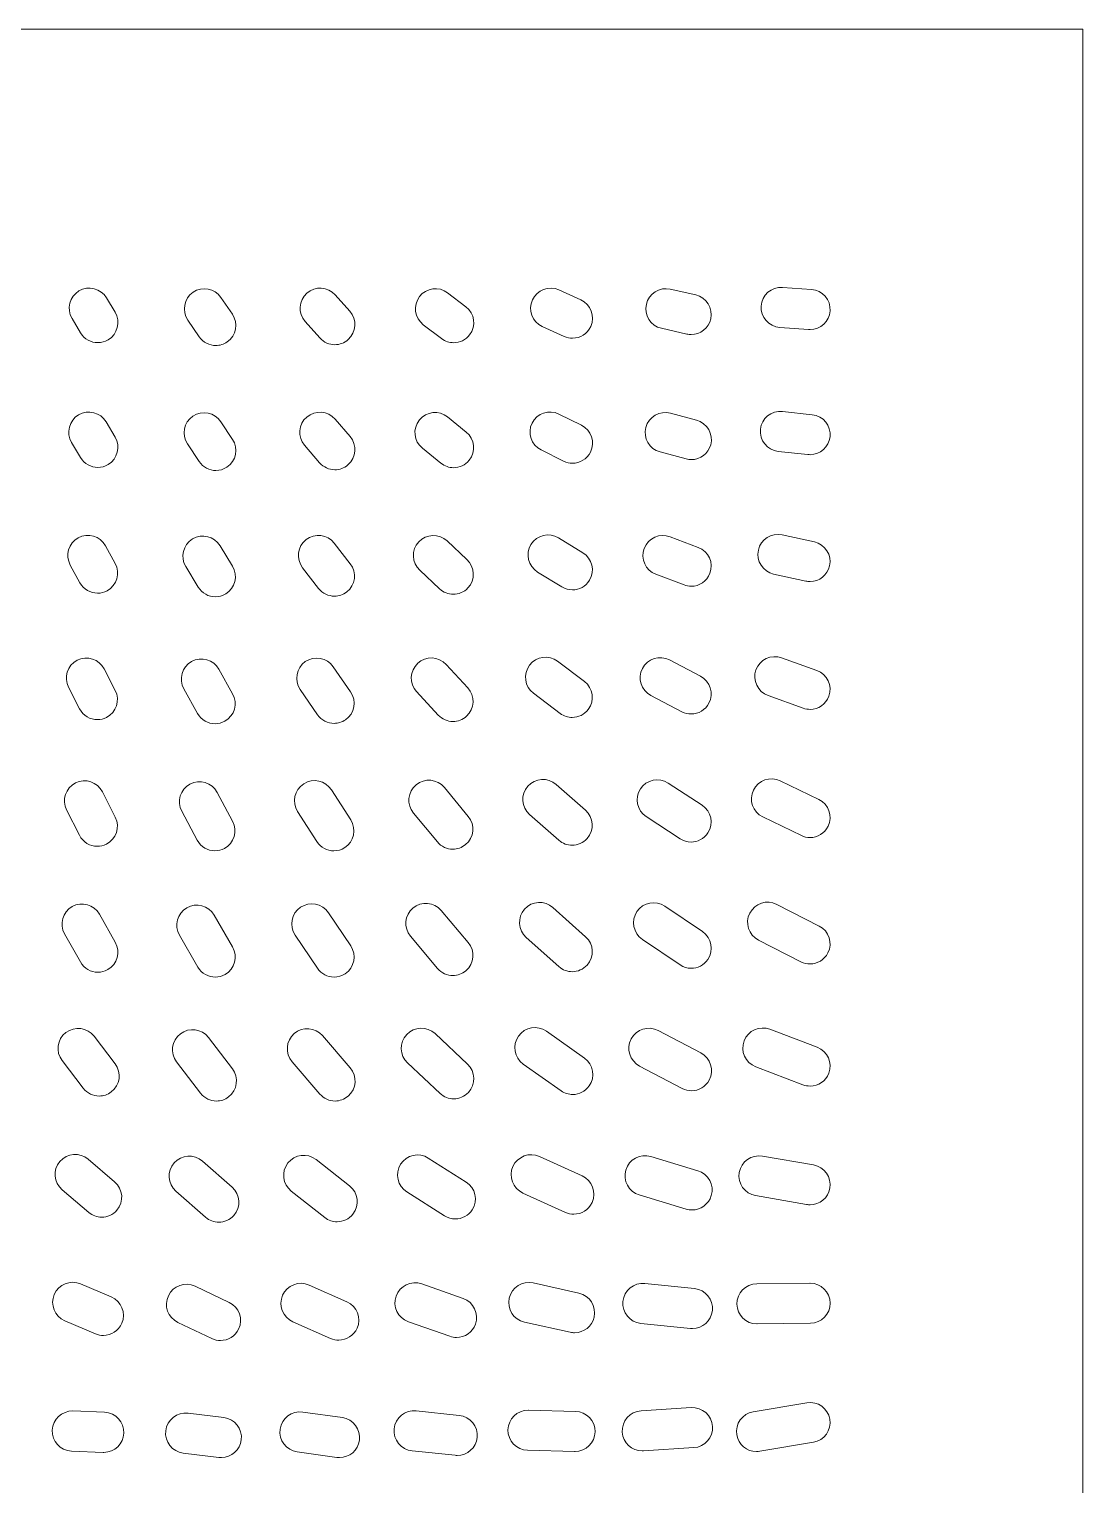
# Model space of a CAD drawing. Header units: millimetres. Extents: x 80.6 to 142.9, y -195.2 to -107.5.
# Drawn here: x 111.4 to 142.93, y -151.03 to -107.46 of the extents above; entities that cross this region are included whole.
import ezdxf

# ---------------------------------------------------------------- set-up
doc = ezdxf.new("R2010")
doc.units = ezdxf.units.MM
doc.header["$MEASUREMENT"] = 0
doc.layers.add('Layer 1', color=7, linetype='Continuous', lineweight=0)

msp = doc.modelspace()

# ---------------------------------------------------------------- linework, layer by layer
at = {"layer": 'Layer 1'}
for points, knots in [([(80.632, -107.465), (80.632, -107.465), (80.632, -195.165), (80.632, -195.165), (80.632, -195.165), (142.932, -195.165), (142.932, -195.165), (142.932, -195.165), (142.932, -107.465), (142.932, -107.465), (142.932, -107.465), (80.632, -107.465), (80.632, -107.465)], [0, 0, 0, 0, 1, 1, 1, 2, 2, 2, 3, 3, 3, 4, 4, 4, 4]), ([(112.89, -115.301), (113.174, -115.131), (113.543, -115.224), (113.713, -115.508), (113.713, -115.508), (113.971, -115.94), (113.971, -115.94), (114.14, -116.224), (114.048, -116.592), (113.764, -116.763), (113.667, -116.82), (113.561, -116.848), (113.456, -116.848), (113.252, -116.848), (113.053, -116.743), (112.941, -116.556), (112.941, -116.556), (112.683, -116.124), (112.683, -116.124), (112.513, -115.839), (112.605, -115.471), (112.89, -115.301)], [0, 0, 0, 0, 1, 1, 1, 2, 2, 2, 3, 3, 3, 4, 4, 4, 5, 5, 5, 6, 6, 6, 7, 7, 7, 7]), ([(116.304, -115.338), (116.578, -115.15), (116.951, -115.221), (117.138, -115.494), (117.138, -115.494), (117.481, -115.994), (117.481, -115.994), (117.669, -116.267), (117.599, -116.64), (117.326, -116.828), (117.222, -116.899), (117.104, -116.933), (116.987, -116.933), (116.796, -116.933), (116.608, -116.842), (116.492, -116.672), (116.492, -116.672), (116.149, -116.172), (116.149, -116.172), (115.962, -115.899), (116.031, -115.526), (116.304, -115.338)], [0, 0, 0, 0, 1, 1, 1, 2, 2, 2, 3, 3, 3, 4, 4, 4, 5, 5, 5, 6, 6, 6, 7, 7, 7, 7]), ([(119.709, -115.368), (119.957, -115.147), (120.336, -115.169), (120.557, -115.417), (120.557, -115.417), (120.997, -115.91), (120.997, -115.91), (121.217, -116.157), (121.195, -116.537), (120.948, -116.757), (120.834, -116.859), (120.691, -116.909), (120.549, -116.909), (120.384, -116.909), (120.219, -116.841), (120.101, -116.708), (120.101, -116.708), (119.661, -116.215), (119.661, -116.215), (119.44, -115.968), (119.462, -115.588), (119.709, -115.368)], [0, 0, 0, 0, 1, 1, 1, 2, 2, 2, 3, 3, 3, 4, 4, 4, 5, 5, 5, 6, 6, 6, 7, 7, 7, 7]), ([(123.081, -115.47), (123.281, -115.206), (123.658, -115.154), (123.921, -115.356), (123.921, -115.356), (124.468, -115.772), (124.468, -115.772), (124.731, -115.973), (124.782, -116.349), (124.582, -116.613), (124.464, -116.768), (124.285, -116.849), (124.104, -116.849), (123.977, -116.849), (123.849, -116.809), (123.741, -116.726), (123.741, -116.726), (123.195, -116.31), (123.195, -116.31), (122.931, -116.11), (122.88, -115.733), (123.081, -115.47)], [0, 0, 0, 0, 1, 1, 1, 2, 2, 2, 3, 3, 3, 4, 4, 4, 5, 5, 5, 6, 6, 6, 7, 7, 7, 7]), ([(126.458, -115.568), (126.595, -115.266), (126.95, -115.133), (127.253, -115.269), (127.253, -115.269), (127.908, -115.567), (127.908, -115.567), (128.21, -115.704), (128.343, -116.06), (128.206, -116.362), (128.106, -116.583), (127.888, -116.714), (127.66, -116.714), (127.577, -116.714), (127.493, -116.696), (127.412, -116.66), (127.412, -116.66), (126.756, -116.362), (126.756, -116.362), (126.455, -116.225), (126.321, -115.87), (126.458, -115.568)], [0, 0, 0, 0, 1, 1, 1, 2, 2, 2, 3, 3, 3, 4, 4, 4, 5, 5, 5, 6, 6, 6, 7, 7, 7, 7]), ([(129.869, -115.7), (129.943, -115.377), (130.265, -115.174), (130.587, -115.248), (130.587, -115.248), (131.346, -115.421), (131.346, -115.421), (131.669, -115.494), (131.871, -115.815), (131.798, -116.139), (131.734, -116.417), (131.487, -116.606), (131.213, -116.606), (131.169, -116.606), (131.124, -116.601), (131.08, -116.591), (131.08, -116.591), (130.321, -116.418), (130.321, -116.418), (129.998, -116.345), (129.795, -116.023), (129.869, -115.7)], [0, 0, 0, 0, 1, 1, 1, 2, 2, 2, 3, 3, 3, 4, 4, 4, 5, 5, 5, 6, 6, 6, 7, 7, 7, 7]), ([(133.946, -115.195), (133.946, -115.195), (134.81, -115.256), (134.81, -115.256), (135.141, -115.279), (135.39, -115.566), (135.366, -115.897), (135.344, -116.213), (135.081, -116.455), (134.769, -116.455), (134.755, -116.455), (134.74, -116.454), (134.726, -116.453), (134.726, -116.453), (133.861, -116.392), (133.861, -116.392), (133.531, -116.369), (133.282, -116.082), (133.305, -115.751), (133.328, -115.421), (133.612, -115.171), (133.946, -115.195)], [0, 0, 0, 0, 1, 1, 1, 2, 2, 2, 3, 3, 3, 4, 4, 4, 5, 5, 5, 6, 6, 6, 7, 7, 7, 7]), ([(112.879, -119.01), (113.164, -118.841), (113.532, -118.934), (113.702, -119.219), (113.702, -119.219), (113.972, -119.673), (113.972, -119.673), (114.141, -119.958), (114.047, -120.326), (113.763, -120.495), (113.666, -120.553), (113.561, -120.58), (113.457, -120.58), (113.252, -120.58), (113.053, -120.475), (112.94, -120.286), (112.94, -120.286), (112.67, -119.832), (112.67, -119.832), (112.501, -119.548), (112.594, -119.179), (112.879, -119.01)], [0, 0, 0, 0, 1, 1, 1, 2, 2, 2, 3, 3, 3, 4, 4, 4, 5, 5, 5, 6, 6, 6, 7, 7, 7, 7]), ([(116.302, -119.046), (116.578, -118.863), (116.95, -118.938), (117.134, -119.213), (117.134, -119.213), (117.485, -119.742), (117.485, -119.742), (117.669, -120.018), (117.594, -120.39), (117.318, -120.574), (117.216, -120.642), (117.101, -120.674), (116.986, -120.674), (116.792, -120.674), (116.602, -120.58), (116.486, -120.407), (116.486, -120.407), (116.135, -119.878), (116.135, -119.878), (115.951, -119.602), (116.026, -119.23), (116.302, -119.046)], [0, 0, 0, 0, 1, 1, 1, 2, 2, 2, 3, 3, 3, 4, 4, 4, 5, 5, 5, 6, 6, 6, 7, 7, 7, 7]), ([(119.707, -119.074), (119.958, -118.858), (120.337, -118.886), (120.554, -119.138), (120.554, -119.138), (121.002, -119.66), (121.002, -119.66), (121.218, -119.911), (121.19, -120.29), (120.938, -120.506), (120.825, -120.603), (120.686, -120.651), (120.548, -120.651), (120.379, -120.651), (120.211, -120.58), (120.092, -120.442), (120.092, -120.442), (119.643, -119.92), (119.643, -119.92), (119.427, -119.668), (119.456, -119.29), (119.707, -119.074)], [0, 0, 0, 0, 1, 1, 1, 2, 2, 2, 3, 3, 3, 4, 4, 4, 5, 5, 5, 6, 6, 6, 7, 7, 7, 7]), ([(123.078, -119.161), (123.286, -118.904), (123.663, -118.864), (123.922, -119.072), (123.922, -119.072), (124.48, -119.524), (124.48, -119.524), (124.737, -119.732), (124.777, -120.11), (124.568, -120.368), (124.45, -120.514), (124.276, -120.59), (124.102, -120.59), (123.969, -120.59), (123.836, -120.547), (123.724, -120.457), (123.724, -120.457), (123.167, -120.005), (123.167, -120.005), (122.909, -119.797), (122.869, -119.419), (123.078, -119.161)], [0, 0, 0, 0, 1, 1, 1, 2, 2, 2, 3, 3, 3, 4, 4, 4, 5, 5, 5, 6, 6, 6, 7, 7, 7, 7]), ([(126.449, -119.256), (126.596, -118.959), (126.957, -118.838), (127.253, -118.985), (127.253, -118.985), (127.926, -119.318), (127.926, -119.318), (128.223, -119.465), (128.345, -119.825), (128.198, -120.122), (128.093, -120.333), (127.881, -120.456), (127.66, -120.456), (127.57, -120.456), (127.48, -120.436), (127.394, -120.393), (127.394, -120.393), (126.721, -120.06), (126.721, -120.06), (126.424, -119.913), (126.302, -119.553), (126.449, -119.256)], [0, 0, 0, 0, 1, 1, 1, 2, 2, 2, 3, 3, 3, 4, 4, 4, 5, 5, 5, 6, 6, 6, 7, 7, 7, 7]), ([(129.856, -119.385), (129.941, -119.065), (130.269, -118.874), (130.59, -118.96), (130.59, -118.96), (131.37, -119.168), (131.37, -119.168), (131.69, -119.254), (131.88, -119.583), (131.795, -119.903), (131.723, -120.171), (131.48, -120.348), (131.215, -120.348), (131.164, -120.348), (131.112, -120.342), (131.06, -120.328), (131.06, -120.328), (130.28, -120.119), (130.28, -120.119), (129.96, -120.034), (129.77, -119.705), (129.856, -119.385)], [0, 0, 0, 0, 1, 1, 1, 2, 2, 2, 3, 3, 3, 4, 4, 4, 5, 5, 5, 6, 6, 6, 7, 7, 7, 7]), ([(133.281, -119.439), (133.317, -119.11), (133.607, -118.875), (133.942, -118.907), (133.942, -118.907), (134.834, -119.003), (134.834, -119.003), (135.163, -119.039), (135.402, -119.335), (135.366, -119.664), (135.333, -119.972), (135.073, -120.2), (134.77, -120.2), (134.749, -120.2), (134.727, -120.199), (134.705, -120.197), (134.705, -120.197), (133.813, -120.101), (133.813, -120.101), (133.484, -120.065), (133.246, -119.769), (133.281, -119.439)], [0, 0, 0, 0, 1, 1, 1, 2, 2, 2, 3, 3, 3, 4, 4, 4, 5, 5, 5, 6, 6, 6, 7, 7, 7, 7]), ([(112.869, -122.687), (113.16, -122.528), (113.524, -122.635), (113.683, -122.925), (113.683, -122.925), (113.974, -123.456), (113.974, -123.456), (114.133, -123.746), (114.026, -124.111), (113.736, -124.27), (113.644, -124.32), (113.546, -124.344), (113.448, -124.344), (113.236, -124.344), (113.03, -124.232), (112.921, -124.032), (112.921, -124.032), (112.631, -123.502), (112.631, -123.502), (112.471, -123.211), (112.578, -122.846), (112.869, -122.687)], [0, 0, 0, 0, 1, 1, 1, 2, 2, 2, 3, 3, 3, 4, 4, 4, 5, 5, 5, 6, 6, 6, 7, 7, 7, 7]), ([(116.289, -122.723), (116.572, -122.552), (116.941, -122.642), (117.113, -122.925), (117.113, -122.925), (117.485, -123.541), (117.485, -123.541), (117.657, -123.824), (117.566, -124.193), (117.283, -124.365), (117.186, -124.423), (117.078, -124.452), (116.973, -124.452), (116.77, -124.452), (116.572, -124.349), (116.459, -124.162), (116.459, -124.162), (116.086, -123.547), (116.086, -123.547), (115.914, -123.264), (116.005, -122.895), (116.289, -122.723)], [0, 0, 0, 0, 1, 1, 1, 2, 2, 2, 3, 3, 3, 4, 4, 4, 5, 5, 5, 6, 6, 6, 7, 7, 7, 7]), ([(119.69, -122.742), (119.952, -122.538), (120.328, -122.586), (120.532, -122.848), (120.532, -122.848), (121.011, -123.466), (121.011, -123.466), (121.214, -123.729), (121.166, -124.105), (120.904, -124.308), (120.794, -124.393), (120.665, -124.434), (120.537, -124.434), (120.358, -124.434), (120.18, -124.354), (120.062, -124.202), (120.062, -124.202), (119.583, -123.583), (119.583, -123.583), (119.38, -123.321), (119.428, -122.944), (119.69, -122.742)], [0, 0, 0, 0, 1, 1, 1, 2, 2, 2, 3, 3, 3, 4, 4, 4, 5, 5, 5, 6, 6, 6, 7, 7, 7, 7]), ([(123.06, -122.809), (123.286, -122.567), (123.666, -122.555), (123.908, -122.782), (123.908, -122.782), (124.502, -123.339), (124.502, -123.339), (124.743, -123.566), (124.756, -123.945), (124.529, -124.187), (124.411, -124.313), (124.251, -124.377), (124.091, -124.377), (123.944, -124.377), (123.797, -124.323), (123.681, -124.214), (123.681, -124.214), (123.087, -123.657), (123.087, -123.657), (122.845, -123.43), (122.833, -123.051), (123.06, -122.809)], [0, 0, 0, 0, 1, 1, 1, 2, 2, 2, 3, 3, 3, 4, 4, 4, 5, 5, 5, 6, 6, 6, 7, 7, 7, 7]), ([(126.416, -122.887), (126.589, -122.604), (126.957, -122.515), (127.241, -122.688), (127.241, -122.688), (127.968, -123.133), (127.968, -123.133), (128.251, -123.306), (128.34, -123.675), (128.167, -123.958), (128.054, -124.143), (127.857, -124.245), (127.655, -124.245), (127.548, -124.245), (127.44, -124.216), (127.342, -124.157), (127.342, -124.157), (126.615, -123.712), (126.615, -123.712), (126.332, -123.539), (126.243, -123.17), (126.416, -122.887)], [0, 0, 0, 0, 1, 1, 1, 2, 2, 2, 3, 3, 3, 4, 4, 4, 5, 5, 5, 6, 6, 6, 7, 7, 7, 7]), ([(129.807, -123.005), (129.925, -122.695), (130.271, -122.539), (130.58, -122.657), (130.58, -122.657), (131.423, -122.976), (131.423, -122.976), (131.733, -123.094), (131.889, -123.44), (131.771, -123.75), (131.68, -123.99), (131.452, -124.137), (131.21, -124.137), (131.139, -124.137), (131.068, -124.125), (130.997, -124.098), (130.997, -124.098), (130.155, -123.778), (130.155, -123.778), (129.845, -123.661), (129.689, -123.315), (129.807, -123.005)], [0, 0, 0, 0, 1, 1, 1, 2, 2, 2, 3, 3, 3, 4, 4, 4, 5, 5, 5, 6, 6, 6, 7, 7, 7, 7]), ([(133.221, -123.056), (133.293, -122.732), (133.61, -122.527), (133.937, -122.599), (133.937, -122.599), (134.897, -122.811), (134.897, -122.811), (135.221, -122.882), (135.425, -123.202), (135.354, -123.526), (135.292, -123.806), (135.044, -123.997), (134.769, -123.997), (134.726, -123.997), (134.683, -123.992), (134.639, -123.983), (134.639, -123.983), (133.678, -123.771), (133.678, -123.771), (133.355, -123.7), (133.15, -123.38), (133.221, -123.056)], [0, 0, 0, 0, 1, 1, 1, 2, 2, 2, 3, 3, 3, 4, 4, 4, 5, 5, 5, 6, 6, 6, 7, 7, 7, 7]), ([(112.837, -126.354), (113.132, -126.202), (113.494, -126.319), (113.645, -126.613), (113.645, -126.613), (113.975, -127.256), (113.975, -127.256), (114.127, -127.551), (114.01, -127.913), (113.716, -128.064), (113.628, -128.109), (113.534, -128.13), (113.442, -128.13), (113.224, -128.13), (113.014, -128.011), (112.908, -127.804), (112.908, -127.804), (112.578, -127.162), (112.578, -127.162), (112.426, -126.867), (112.543, -126.505), (112.837, -126.354)], [0, 0, 0, 0, 1, 1, 1, 2, 2, 2, 3, 3, 3, 4, 4, 4, 5, 5, 5, 6, 6, 6, 7, 7, 7, 7]), ([(116.261, -126.39), (116.55, -126.227), (116.916, -126.332), (117.077, -126.621), (117.077, -126.621), (117.489, -127.358), (117.489, -127.358), (117.651, -127.647), (117.547, -128.013), (117.258, -128.174), (117.165, -128.226), (117.065, -128.251), (116.966, -128.251), (116.755, -128.251), (116.551, -128.14), (116.441, -127.943), (116.441, -127.943), (116.03, -127.206), (116.03, -127.206), (115.868, -126.917), (115.972, -126.552), (116.261, -126.39)], [0, 0, 0, 0, 1, 1, 1, 2, 2, 2, 3, 3, 3, 4, 4, 4, 5, 5, 5, 6, 6, 6, 7, 7, 7, 7]), ([(119.664, -126.394), (119.937, -126.205), (120.31, -126.273), (120.499, -126.546), (120.499, -126.546), (121.019, -127.298), (121.019, -127.298), (121.208, -127.571), (121.14, -127.944), (120.867, -128.133), (120.763, -128.205), (120.644, -128.24), (120.527, -128.24), (120.336, -128.24), (120.149, -128.149), (120.033, -127.981), (120.033, -127.981), (119.512, -127.228), (119.512, -127.228), (119.324, -126.956), (119.392, -126.582), (119.664, -126.394)], [0, 0, 0, 0, 1, 1, 1, 2, 2, 2, 3, 3, 3, 4, 4, 4, 5, 5, 5, 6, 6, 6, 7, 7, 7, 7]), ([(123.028, -126.443), (123.272, -126.219), (123.651, -126.233), (123.876, -126.477), (123.876, -126.477), (124.524, -127.177), (124.524, -127.177), (124.749, -127.421), (124.735, -127.8), (124.491, -128.025), (124.376, -128.132), (124.229, -128.185), (124.084, -128.185), (123.922, -128.185), (123.762, -128.12), (123.643, -127.992), (123.643, -127.992), (122.995, -127.291), (122.995, -127.291), (122.77, -127.048), (122.785, -126.668), (123.028, -126.443)], [0, 0, 0, 0, 1, 1, 1, 2, 2, 2, 3, 3, 3, 4, 4, 4, 5, 5, 5, 6, 6, 6, 7, 7, 7, 7]), ([(126.375, -126.501), (126.574, -126.236), (126.95, -126.183), (127.215, -126.383), (127.215, -126.383), (128.014, -126.984), (128.014, -126.984), (128.279, -127.184), (128.332, -127.56), (128.132, -127.825), (128.015, -127.981), (127.835, -128.064), (127.653, -128.064), (127.527, -128.064), (127.4, -128.025), (127.292, -127.943), (127.292, -127.943), (126.493, -127.341), (126.493, -127.341), (126.228, -127.142), (126.175, -126.766), (126.375, -126.501)], [0, 0, 0, 0, 1, 1, 1, 2, 2, 2, 3, 3, 3, 4, 4, 4, 5, 5, 5, 6, 6, 6, 7, 7, 7, 7]), ([(129.752, -126.599), (129.906, -126.305), (130.267, -126.191), (130.562, -126.344), (130.562, -126.344), (131.488, -126.828), (131.488, -126.828), (131.782, -126.981), (131.896, -127.343), (131.743, -127.637), (131.635, -127.842), (131.427, -127.96), (131.21, -127.96), (131.117, -127.96), (131.022, -127.938), (130.933, -127.892), (130.933, -127.892), (130.007, -127.408), (130.007, -127.408), (129.713, -127.255), (129.599, -126.893), (129.752, -126.599)], [0, 0, 0, 0, 1, 1, 1, 2, 2, 2, 3, 3, 3, 4, 4, 4, 5, 5, 5, 6, 6, 6, 7, 7, 7, 7]), ([(133.15, -126.642), (133.262, -126.33), (133.605, -126.168), (133.917, -126.28), (133.917, -126.28), (134.971, -126.658), (134.971, -126.658), (135.283, -126.77), (135.445, -127.113), (135.333, -127.425), (135.245, -127.67), (135.014, -127.823), (134.768, -127.823), (134.701, -127.823), (134.633, -127.811), (134.566, -127.787), (134.566, -127.787), (133.512, -127.409), (133.512, -127.409), (133.2, -127.298), (133.038, -126.954), (133.15, -126.642)], [0, 0, 0, 0, 1, 1, 1, 2, 2, 2, 3, 3, 3, 4, 4, 4, 5, 5, 5, 6, 6, 6, 7, 7, 7, 7]), ([(133.073, -130.239), (133.217, -129.941), (133.575, -129.816), (133.874, -129.96), (133.874, -129.96), (135.029, -130.518), (135.029, -130.518), (135.327, -130.662), (135.453, -131.02), (135.309, -131.319), (135.205, -131.533), (134.991, -131.658), (134.768, -131.658), (134.68, -131.658), (134.592, -131.639), (134.508, -131.598), (134.508, -131.598), (133.352, -131.04), (133.352, -131.04), (133.054, -130.896), (132.928, -130.538), (133.073, -130.239)], [0, 0, 0, 0, 1, 1, 1, 2, 2, 2, 3, 3, 3, 4, 4, 4, 5, 5, 5, 6, 6, 6, 7, 7, 7, 7]), ([(112.787, -130.023), (113.083, -129.875), (113.443, -129.993), (113.593, -130.289), (113.593, -130.289), (113.977, -131.05), (113.977, -131.05), (114.126, -131.346), (114.007, -131.706), (113.712, -131.856), (113.625, -131.9), (113.532, -131.92), (113.441, -131.92), (113.222, -131.92), (113.011, -131.8), (112.905, -131.591), (112.905, -131.591), (112.521, -130.83), (112.521, -130.83), (112.372, -130.534), (112.491, -130.173), (112.787, -130.023)], [0, 0, 0, 0, 1, 1, 1, 2, 2, 2, 3, 3, 3, 4, 4, 4, 5, 5, 5, 6, 6, 6, 7, 7, 7, 7]), ([(116.212, -130.059), (116.504, -129.902), (116.868, -130.013), (117.024, -130.306), (117.024, -130.306), (117.487, -131.171), (117.487, -131.171), (117.643, -131.463), (117.533, -131.826), (117.241, -131.983), (117.151, -132.031), (117.054, -132.054), (116.959, -132.054), (116.744, -132.054), (116.537, -131.939), (116.429, -131.736), (116.429, -131.736), (115.966, -130.871), (115.966, -130.871), (115.81, -130.579), (115.92, -130.216), (116.212, -130.059)], [0, 0, 0, 0, 1, 1, 1, 2, 2, 2, 3, 3, 3, 4, 4, 4, 5, 5, 5, 6, 6, 6, 7, 7, 7, 7]), ([(119.616, -130.05), (119.896, -129.87), (120.266, -129.952), (120.445, -130.231), (120.445, -130.231), (121.023, -131.131), (121.023, -131.131), (121.202, -131.41), (121.121, -131.781), (120.842, -131.96), (120.741, -132.024), (120.629, -132.055), (120.518, -132.055), (120.321, -132.055), (120.127, -131.957), (120.013, -131.779), (120.013, -131.779), (119.435, -130.878), (119.435, -130.878), (119.256, -130.6), (119.337, -130.228), (119.616, -130.05)], [0, 0, 0, 0, 1, 1, 1, 2, 2, 2, 3, 3, 3, 4, 4, 4, 5, 5, 5, 6, 6, 6, 7, 7, 7, 7]), ([(122.981, -130.08), (123.237, -129.868), (123.615, -129.904), (123.826, -130.159), (123.826, -130.159), (124.54, -131.023), (124.54, -131.023), (124.751, -131.279), (124.715, -131.657), (124.46, -131.868), (124.348, -131.961), (124.213, -132.006), (124.078, -132.006), (123.905, -132.006), (123.734, -131.931), (123.615, -131.788), (123.615, -131.788), (122.901, -130.924), (122.901, -130.924), (122.69, -130.669), (122.726, -130.29), (122.981, -130.08)], [0, 0, 0, 0, 1, 1, 1, 2, 2, 2, 3, 3, 3, 4, 4, 4, 5, 5, 5, 6, 6, 6, 7, 7, 7, 7]), ([(126.321, -130.121), (126.54, -129.872), (126.92, -129.848), (127.168, -130.066), (127.168, -130.066), (128.045, -130.838), (128.045, -130.838), (128.294, -131.057), (128.318, -131.436), (128.1, -131.685), (127.981, -131.82), (127.815, -131.889), (127.649, -131.889), (127.508, -131.889), (127.367, -131.84), (127.253, -131.739), (127.253, -131.739), (126.376, -130.968), (126.376, -130.968), (126.127, -130.749), (126.103, -130.37), (126.321, -130.121)], [0, 0, 0, 0, 1, 1, 1, 2, 2, 2, 3, 3, 3, 4, 4, 4, 5, 5, 5, 6, 6, 6, 7, 7, 7, 7]), ([(129.69, -130.201), (129.871, -129.924), (130.243, -129.846), (130.52, -130.026), (130.52, -130.026), (131.536, -130.688), (131.536, -130.688), (131.814, -130.87), (131.892, -131.241), (131.711, -131.519), (131.596, -131.695), (131.404, -131.791), (131.208, -131.791), (131.096, -131.791), (130.982, -131.759), (130.881, -131.694), (130.881, -131.694), (129.865, -131.031), (129.865, -131.031), (129.587, -130.85), (129.509, -130.478), (129.69, -130.201)], [0, 0, 0, 0, 1, 1, 1, 2, 2, 2, 3, 3, 3, 4, 4, 4, 5, 5, 5, 6, 6, 6, 7, 7, 7, 7]), ([(112.687, -133.724), (112.976, -133.56), (113.342, -133.663), (113.504, -133.952), (113.504, -133.952), (113.978, -134.793), (113.978, -134.793), (114.141, -135.082), (114.039, -135.447), (113.75, -135.61), (113.657, -135.663), (113.556, -135.687), (113.456, -135.687), (113.246, -135.687), (113.043, -135.578), (112.933, -135.382), (112.933, -135.382), (112.459, -134.541), (112.459, -134.541), (112.296, -134.252), (112.398, -133.886), (112.687, -133.724)], [0, 0, 0, 0, 1, 1, 1, 2, 2, 2, 3, 3, 3, 4, 4, 4, 5, 5, 5, 6, 6, 6, 7, 7, 7, 7]), ([(116.115, -133.76), (116.402, -133.593), (116.768, -133.692), (116.934, -133.978), (116.934, -133.978), (117.487, -134.933), (117.487, -134.933), (117.653, -135.22), (117.556, -135.587), (117.269, -135.753), (117.174, -135.808), (117.071, -135.834), (116.969, -135.834), (116.762, -135.834), (116.56, -135.726), (116.449, -135.535), (116.449, -135.535), (115.896, -134.58), (115.896, -134.58), (115.73, -134.293), (115.828, -133.926), (116.115, -133.76)], [0, 0, 0, 0, 1, 1, 1, 2, 2, 2, 3, 3, 3, 4, 4, 4, 5, 5, 5, 6, 6, 6, 7, 7, 7, 7]), ([(119.522, -133.744), (119.797, -133.559), (120.169, -133.632), (120.354, -133.907), (120.354, -133.907), (121.022, -134.901), (121.022, -134.901), (121.206, -135.176), (121.133, -135.548), (120.858, -135.733), (120.755, -135.802), (120.639, -135.835), (120.524, -135.835), (120.331, -135.835), (120.142, -135.742), (120.025, -135.57), (120.025, -135.57), (119.358, -134.576), (119.358, -134.576), (119.173, -134.302), (119.246, -133.929), (119.522, -133.744)], [0, 0, 0, 0, 1, 1, 1, 2, 2, 2, 3, 3, 3, 4, 4, 4, 5, 5, 5, 6, 6, 6, 7, 7, 7, 7]), ([(122.886, -133.767), (123.139, -133.553), (123.518, -133.586), (123.731, -133.839), (123.731, -133.839), (124.541, -134.799), (124.541, -134.799), (124.754, -135.052), (124.722, -135.43), (124.469, -135.644), (124.356, -135.739), (124.219, -135.786), (124.082, -135.786), (123.911, -135.786), (123.742, -135.713), (123.623, -135.572), (123.623, -135.572), (122.814, -134.612), (122.814, -134.612), (122.6, -134.359), (122.632, -133.98), (122.886, -133.767)], [0, 0, 0, 0, 1, 1, 1, 2, 2, 2, 3, 3, 3, 4, 4, 4, 5, 5, 5, 6, 6, 6, 7, 7, 7, 7]), ([(126.226, -133.799), (126.446, -133.552), (126.826, -133.529), (127.073, -133.751), (127.073, -133.751), (128.051, -134.625), (128.051, -134.625), (128.299, -134.846), (128.32, -135.225), (128.099, -135.472), (127.981, -135.604), (127.816, -135.672), (127.651, -135.672), (127.509, -135.672), (127.367, -135.622), (127.252, -135.52), (127.252, -135.52), (126.274, -134.646), (126.274, -134.646), (126.026, -134.425), (126.005, -134.046), (126.226, -133.799)], [0, 0, 0, 0, 1, 1, 1, 2, 2, 2, 3, 3, 3, 4, 4, 4, 5, 5, 5, 6, 6, 6, 7, 7, 7, 7]), ([(129.589, -133.873), (129.775, -133.599), (130.147, -133.527), (130.423, -133.712), (130.423, -133.712), (131.549, -134.474), (131.549, -134.474), (131.823, -134.66), (131.896, -135.033), (131.71, -135.308), (131.594, -135.479), (131.405, -135.571), (131.212, -135.571), (131.097, -135.571), (130.98, -135.538), (130.877, -135.468), (130.877, -135.468), (129.75, -134.707), (129.75, -134.707), (129.476, -134.521), (129.404, -134.148), (129.589, -133.873)], [0, 0, 0, 0, 1, 1, 1, 2, 2, 2, 3, 3, 3, 4, 4, 4, 5, 5, 5, 6, 6, 6, 7, 7, 7, 7]), ([(132.965, -133.919), (133.116, -133.624), (133.477, -133.506), (133.772, -133.657), (133.772, -133.657), (135.041, -134.305), (135.041, -134.305), (135.336, -134.455), (135.453, -134.817), (135.302, -135.112), (135.196, -135.32), (134.986, -135.439), (134.768, -135.439), (134.676, -135.439), (134.583, -135.418), (134.495, -135.373), (134.495, -135.373), (133.227, -134.726), (133.227, -134.726), (132.932, -134.575), (132.814, -134.214), (132.965, -133.919)], [0, 0, 0, 0, 1, 1, 1, 2, 2, 2, 3, 3, 3, 4, 4, 4, 5, 5, 5, 6, 6, 6, 7, 7, 7, 7]), ([(112.5, -137.492), (112.763, -137.291), (113.139, -137.341), (113.341, -137.605), (113.341, -137.605), (113.971, -138.43), (113.971, -138.43), (114.173, -138.693), (114.122, -139.07), (113.859, -139.271), (113.75, -139.354), (113.622, -139.394), (113.495, -139.394), (113.314, -139.394), (113.136, -139.313), (113.018, -139.158), (113.018, -139.158), (112.387, -138.333), (112.387, -138.333), (112.186, -138.07), (112.236, -137.693), (112.5, -137.492)], [0, 0, 0, 0, 1, 1, 1, 2, 2, 2, 3, 3, 3, 4, 4, 4, 5, 5, 5, 6, 6, 6, 7, 7, 7, 7]), ([(115.925, -137.531), (116.188, -137.33), (116.565, -137.38), (116.766, -137.643), (116.766, -137.643), (117.481, -138.579), (117.481, -138.579), (117.682, -138.842), (117.632, -139.219), (117.369, -139.42), (117.26, -139.503), (117.132, -139.543), (117.004, -139.543), (116.824, -139.543), (116.645, -139.462), (116.527, -139.308), (116.527, -139.308), (115.812, -138.372), (115.812, -138.372), (115.611, -138.109), (115.662, -137.732), (115.925, -137.531)], [0, 0, 0, 0, 1, 1, 1, 2, 2, 2, 3, 3, 3, 4, 4, 4, 5, 5, 5, 6, 6, 6, 7, 7, 7, 7]), ([(119.333, -137.522), (119.584, -137.306), (119.964, -137.335), (120.179, -137.586), (120.179, -137.586), (121.009, -138.55), (121.009, -138.55), (121.225, -138.802), (121.196, -139.18), (120.945, -139.396), (120.832, -139.494), (120.693, -139.542), (120.554, -139.542), (120.385, -139.542), (120.218, -139.471), (120.099, -139.333), (120.099, -139.333), (119.27, -138.368), (119.27, -138.368), (119.054, -138.117), (119.082, -137.738), (119.333, -137.522)], [0, 0, 0, 0, 1, 1, 1, 2, 2, 2, 3, 3, 3, 4, 4, 4, 5, 5, 5, 6, 6, 6, 7, 7, 7, 7]), ([(122.698, -137.553), (122.924, -137.31), (123.304, -137.299), (123.546, -137.526), (123.546, -137.526), (124.517, -138.438), (124.517, -138.438), (124.759, -138.665), (124.771, -139.045), (124.544, -139.286), (124.426, -139.412), (124.266, -139.476), (124.106, -139.476), (123.959, -139.476), (123.812, -139.422), (123.696, -139.313), (123.696, -139.313), (122.725, -138.401), (122.725, -138.401), (122.483, -138.174), (122.471, -137.794), (122.698, -137.553)], [0, 0, 0, 0, 1, 1, 1, 2, 2, 2, 3, 3, 3, 4, 4, 4, 5, 5, 5, 6, 6, 6, 7, 7, 7, 7]), ([(126.044, -137.601), (126.235, -137.329), (126.61, -137.266), (126.88, -137.456), (126.88, -137.456), (128.014, -138.256), (128.014, -138.256), (128.284, -138.447), (128.349, -138.822), (128.158, -139.092), (128.041, -139.258), (127.855, -139.347), (127.667, -139.347), (127.547, -139.347), (127.427, -139.311), (127.322, -139.237), (127.322, -139.237), (126.188, -138.437), (126.188, -138.437), (125.917, -138.246), (125.852, -137.871), (126.044, -137.601)], [0, 0, 0, 0, 1, 1, 1, 2, 2, 2, 3, 3, 3, 4, 4, 4, 5, 5, 5, 6, 6, 6, 7, 7, 7, 7]), ([(129.414, -137.684), (129.568, -137.391), (129.932, -137.279), (130.224, -137.433), (130.224, -137.433), (131.5, -138.105), (131.5, -138.105), (131.793, -138.26), (131.905, -138.623), (131.751, -138.916), (131.644, -139.12), (131.435, -139.236), (131.22, -139.236), (131.126, -139.236), (131.03, -139.214), (130.941, -139.167), (130.941, -139.167), (129.665, -138.495), (129.665, -138.495), (129.372, -138.34), (129.259, -137.977), (129.414, -137.684)], [0, 0, 0, 0, 1, 1, 1, 2, 2, 2, 3, 3, 3, 4, 4, 4, 5, 5, 5, 6, 6, 6, 7, 7, 7, 7]), ([(132.794, -137.743), (132.912, -137.433), (133.259, -137.279), (133.569, -137.396), (133.569, -137.396), (134.983, -137.934), (134.983, -137.934), (135.293, -138.052), (135.448, -138.399), (135.331, -138.709), (135.239, -138.948), (135.012, -139.095), (134.77, -139.095), (134.699, -139.095), (134.626, -139.082), (134.556, -139.056), (134.556, -139.056), (133.142, -138.517), (133.142, -138.517), (132.832, -138.399), (132.676, -138.053), (132.794, -137.743)], [0, 0, 0, 0, 1, 1, 1, 2, 2, 2, 3, 3, 3, 4, 4, 4, 5, 5, 5, 6, 6, 6, 7, 7, 7, 7]), ([(112.319, -141.354), (112.533, -141.102), (112.912, -141.07), (113.165, -141.285), (113.165, -141.285), (113.959, -141.96), (113.959, -141.96), (114.212, -142.175), (114.242, -142.554), (114.028, -142.806), (113.909, -142.946), (113.741, -143.018), (113.57, -143.018), (113.433, -143.018), (113.295, -142.971), (113.182, -142.875), (113.182, -142.875), (112.388, -142.2), (112.388, -142.2), (112.135, -141.985), (112.104, -141.607), (112.319, -141.354)], [0, 0, 0, 0, 1, 1, 1, 2, 2, 2, 3, 3, 3, 4, 4, 4, 5, 5, 5, 6, 6, 6, 7, 7, 7, 7]), ([(115.736, -141.396), (115.955, -141.147), (116.333, -141.122), (116.583, -141.34), (116.583, -141.34), (117.471, -142.118), (117.471, -142.118), (117.72, -142.337), (117.745, -142.716), (117.527, -142.965), (117.408, -143.1), (117.242, -143.17), (117.075, -143.17), (116.935, -143.17), (116.794, -143.12), (116.68, -143.021), (116.68, -143.021), (115.792, -142.242), (115.792, -142.242), (115.543, -142.024), (115.518, -141.645), (115.736, -141.396)], [0, 0, 0, 0, 1, 1, 1, 2, 2, 2, 3, 3, 3, 4, 4, 4, 5, 5, 5, 6, 6, 6, 7, 7, 7, 7]), ([(119.143, -141.396), (119.349, -141.135), (119.726, -141.09), (119.986, -141.295), (119.986, -141.295), (120.988, -142.083), (120.988, -142.083), (121.248, -142.288), (121.293, -142.666), (121.089, -142.926), (120.97, -143.077), (120.794, -143.155), (120.617, -143.155), (120.487, -143.155), (120.356, -143.113), (120.246, -143.027), (120.246, -143.027), (119.244, -142.238), (119.244, -142.238), (118.984, -142.033), (118.939, -141.656), (119.143, -141.396)], [0, 0, 0, 0, 1, 1, 1, 2, 2, 2, 3, 3, 3, 4, 4, 4, 5, 5, 5, 6, 6, 6, 7, 7, 7, 7]), ([(122.517, -141.435), (122.695, -141.154), (123.065, -141.071), (123.345, -141.249), (123.345, -141.249), (124.476, -141.966), (124.476, -141.966), (124.756, -142.143), (124.839, -142.514), (124.662, -142.794), (124.547, -142.974), (124.353, -143.073), (124.154, -143.073), (124.044, -143.073), (123.934, -143.042), (123.834, -142.979), (123.834, -142.979), (122.703, -142.262), (122.703, -142.262), (122.423, -142.085), (122.34, -141.714), (122.517, -141.435)], [0, 0, 0, 0, 1, 1, 1, 2, 2, 2, 3, 3, 3, 4, 4, 4, 5, 5, 5, 6, 6, 6, 7, 7, 7, 7]), ([(125.877, -141.501), (126.014, -141.199), (126.37, -141.066), (126.672, -141.202), (126.672, -141.202), (127.947, -141.782), (127.947, -141.782), (128.249, -141.919), (128.383, -142.274), (128.246, -142.576), (128.145, -142.797), (127.927, -142.928), (127.699, -142.928), (127.616, -142.928), (127.532, -142.911), (127.451, -142.874), (127.451, -142.874), (126.176, -142.295), (126.176, -142.295), (125.874, -142.158), (125.74, -141.803), (125.877, -141.501)], [0, 0, 0, 0, 1, 1, 1, 2, 2, 2, 3, 3, 3, 4, 4, 4, 5, 5, 5, 6, 6, 6, 7, 7, 7, 7]), ([(129.255, -141.607), (129.35, -141.289), (129.685, -141.109), (130.002, -141.205), (130.002, -141.205), (131.41, -141.627), (131.41, -141.627), (131.727, -141.722), (131.908, -142.057), (131.812, -142.374), (131.734, -142.634), (131.496, -142.802), (131.238, -142.802), (131.181, -142.802), (131.122, -142.794), (131.065, -142.776), (131.065, -142.776), (129.657, -142.354), (129.657, -142.354), (129.34, -142.259), (129.159, -141.924), (129.255, -141.607)], [0, 0, 0, 0, 1, 1, 1, 2, 2, 2, 3, 3, 3, 4, 4, 4, 5, 5, 5, 6, 6, 6, 7, 7, 7, 7]), ([(132.65, -141.679), (132.707, -141.353), (133.018, -141.137), (133.344, -141.191), (133.344, -141.191), (134.872, -141.457), (134.872, -141.457), (135.199, -141.514), (135.417, -141.825), (135.361, -142.151), (135.31, -142.443), (135.056, -142.648), (134.77, -142.648), (134.736, -142.648), (134.701, -142.645), (134.666, -142.639), (134.666, -142.639), (133.138, -142.373), (133.138, -142.373), (132.812, -142.317), (132.593, -142.006), (132.65, -141.679)], [0, 0, 0, 0, 1, 1, 1, 2, 2, 2, 3, 3, 3, 4, 4, 4, 5, 5, 5, 6, 6, 6, 7, 7, 7, 7]), ([(112.152, -145.333), (112.281, -145.028), (112.633, -144.887), (112.939, -145.015), (112.939, -145.015), (113.855, -145.405), (113.855, -145.405), (114.16, -145.535), (114.302, -145.888), (114.173, -146.193), (114.075, -146.421), (113.853, -146.558), (113.62, -146.558), (113.542, -146.558), (113.462, -146.542), (113.385, -146.51), (113.385, -146.51), (112.469, -146.12), (112.469, -146.12), (112.164, -145.99), (112.022, -145.638), (112.152, -145.333)], [0, 0, 0, 0, 1, 1, 1, 2, 2, 2, 3, 3, 3, 4, 4, 4, 5, 5, 5, 6, 6, 6, 7, 7, 7, 7]), ([(115.566, -145.368), (115.708, -145.069), (116.067, -144.941), (116.366, -145.084), (116.366, -145.084), (117.385, -145.567), (117.385, -145.567), (117.684, -145.709), (117.812, -146.067), (117.669, -146.367), (117.567, -146.583), (117.351, -146.709), (117.127, -146.709), (117.041, -146.709), (116.953, -146.691), (116.87, -146.651), (116.87, -146.651), (115.851, -146.167), (115.851, -146.167), (115.552, -146.026), (115.424, -145.668), (115.566, -145.368)], [0, 0, 0, 0, 1, 1, 1, 2, 2, 2, 3, 3, 3, 4, 4, 4, 5, 5, 5, 6, 6, 6, 7, 7, 7, 7]), ([(118.986, -145.355), (119.12, -145.053), (119.474, -144.916), (119.778, -145.049), (119.778, -145.049), (120.908, -145.549), (120.908, -145.549), (121.211, -145.683), (121.348, -146.038), (121.214, -146.341), (121.115, -146.565), (120.895, -146.698), (120.665, -146.698), (120.584, -146.698), (120.502, -146.681), (120.422, -146.647), (120.422, -146.647), (119.292, -146.147), (119.292, -146.147), (118.989, -146.013), (118.852, -145.658), (118.986, -145.355)], [0, 0, 0, 0, 1, 1, 1, 2, 2, 2, 3, 3, 3, 4, 4, 4, 5, 5, 5, 6, 6, 6, 7, 7, 7, 7]), ([(122.38, -145.381), (122.49, -145.068), (122.831, -144.905), (123.146, -145.014), (123.146, -145.014), (124.39, -145.452), (124.39, -145.452), (124.702, -145.563), (124.866, -145.905), (124.757, -146.217), (124.67, -146.464), (124.438, -146.618), (124.191, -146.618), (124.124, -146.618), (124.057, -146.607), (123.991, -146.584), (123.991, -146.584), (122.747, -146.146), (122.747, -146.146), (122.434, -146.036), (122.27, -145.693), (122.38, -145.381)], [0, 0, 0, 0, 1, 1, 1, 2, 2, 2, 3, 3, 3, 4, 4, 4, 5, 5, 5, 6, 6, 6, 7, 7, 7, 7]), ([(125.766, -145.444), (125.838, -145.121), (126.158, -144.916), (126.482, -144.988), (126.482, -144.988), (127.852, -145.292), (127.852, -145.292), (128.175, -145.364), (128.38, -145.684), (128.308, -146.008), (128.246, -146.287), (127.998, -146.478), (127.723, -146.478), (127.68, -146.478), (127.636, -146.473), (127.592, -146.463), (127.592, -146.463), (126.222, -146.16), (126.222, -146.16), (125.898, -146.088), (125.694, -145.768), (125.766, -145.444)], [0, 0, 0, 0, 1, 1, 1, 2, 2, 2, 3, 3, 3, 4, 4, 4, 5, 5, 5, 6, 6, 6, 7, 7, 7, 7]), ([(129.169, -145.541), (129.202, -145.211), (129.495, -144.97), (129.826, -145.004), (129.826, -145.004), (131.308, -145.155), (131.308, -145.155), (131.637, -145.188), (131.878, -145.483), (131.844, -145.812), (131.813, -146.121), (131.552, -146.352), (131.248, -146.352), (131.227, -146.352), (131.207, -146.351), (131.186, -146.349), (131.186, -146.349), (129.705, -146.198), (129.705, -146.198), (129.375, -146.165), (129.135, -145.871), (129.169, -145.541)], [0, 0, 0, 0, 1, 1, 1, 2, 2, 2, 3, 3, 3, 4, 4, 4, 5, 5, 5, 6, 6, 6, 7, 7, 7, 7]), ([(133.173, -145.014), (133.173, -145.014), (134.762, -144.995), (134.762, -144.995), (134.765, -144.995), (134.767, -144.995), (134.77, -144.995), (135.098, -144.995), (135.366, -145.259), (135.37, -145.588), (135.374, -145.919), (135.108, -146.191), (134.777, -146.195), (134.777, -146.195), (133.187, -146.214), (133.187, -146.214), (133.185, -146.214), (133.182, -146.214), (133.18, -146.214), (132.851, -146.214), (132.584, -145.95), (132.58, -145.621), (132.576, -145.29), (132.841, -145.018), (133.173, -145.014)], [0, 0, 0, 0, 1, 1, 1, 2, 2, 2, 3, 3, 3, 4, 4, 4, 5, 5, 5, 6, 6, 6, 7, 7, 7, 8, 8, 8, 8]), ([(133.067, -148.842), (133.067, -148.842), (134.668, -148.572), (134.668, -148.572), (134.995, -148.518), (135.305, -148.738), (135.36, -149.065), (135.415, -149.392), (135.194, -149.701), (134.868, -149.756), (134.868, -149.756), (133.266, -150.025), (133.266, -150.025), (133.233, -150.031), (133.199, -150.034), (133.166, -150.034), (132.878, -150.034), (132.624, -149.826), (132.575, -149.533), (132.52, -149.206), (132.741, -148.897), (133.067, -148.842)], [0, 0, 0, 0, 1, 1, 1, 2, 2, 2, 3, 3, 3, 4, 4, 4, 5, 5, 5, 6, 6, 6, 7, 7, 7, 7]), ([(112.712, -148.818), (112.712, -148.818), (113.659, -148.857), (113.659, -148.857), (113.99, -148.87), (114.248, -149.149), (114.234, -149.48), (114.221, -149.803), (113.955, -150.056), (113.635, -150.056), (113.627, -150.056), (113.619, -150.056), (113.611, -150.056), (113.611, -150.056), (112.664, -150.017), (112.664, -150.017), (112.333, -150.004), (112.076, -149.725), (112.089, -149.394), (112.102, -149.063), (112.381, -148.814), (112.712, -148.818)], [0, 0, 0, 0, 1, 1, 1, 2, 2, 2, 3, 3, 3, 4, 4, 4, 5, 5, 5, 6, 6, 6, 7, 7, 7, 7]), ([(115.487, -149.411), (115.527, -149.082), (115.826, -148.845), (116.154, -148.887), (116.154, -148.887), (117.224, -149.015), (117.224, -149.015), (117.553, -149.054), (117.788, -149.353), (117.748, -149.682), (117.712, -149.987), (117.453, -150.211), (117.153, -150.211), (117.129, -150.211), (117.105, -150.21), (117.081, -150.207), (117.081, -150.207), (116.012, -150.078), (116.012, -150.078), (115.683, -150.039), (115.448, -149.74), (115.487, -149.411)], [0, 0, 0, 0, 1, 1, 1, 2, 2, 2, 3, 3, 3, 4, 4, 4, 5, 5, 5, 6, 6, 6, 7, 7, 7, 7]), ([(118.911, -149.361), (118.958, -149.033), (119.259, -148.806), (119.589, -148.851), (119.589, -148.851), (120.773, -149.018), (120.773, -149.018), (121.101, -149.064), (121.33, -149.367), (121.284, -149.696), (121.241, -149.995), (120.984, -150.212), (120.69, -150.212), (120.662, -150.212), (120.634, -150.21), (120.606, -150.206), (120.606, -150.206), (119.422, -150.039), (119.422, -150.039), (119.094, -149.993), (118.865, -149.69), (118.911, -149.361)], [0, 0, 0, 0, 1, 1, 1, 2, 2, 2, 3, 3, 3, 4, 4, 4, 5, 5, 5, 6, 6, 6, 7, 7, 7, 7]), ([(122.322, -149.352), (122.356, -149.022), (122.652, -148.779), (122.981, -148.817), (122.981, -148.817), (124.273, -148.952), (124.273, -148.952), (124.602, -148.986), (124.842, -149.281), (124.807, -149.611), (124.775, -149.919), (124.515, -150.149), (124.211, -150.149), (124.191, -150.149), (124.17, -150.148), (124.148, -150.145), (124.148, -150.145), (122.857, -150.011), (122.857, -150.011), (122.527, -149.977), (122.287, -149.682), (122.322, -149.352)], [0, 0, 0, 0, 1, 1, 1, 2, 2, 2, 3, 3, 3, 4, 4, 4, 5, 5, 5, 6, 6, 6, 7, 7, 7, 7]), ([(126.328, -148.795), (126.333, -148.795), (126.339, -148.796), (126.344, -148.796), (126.344, -148.796), (127.75, -148.831), (127.75, -148.831), (128.081, -148.839), (128.343, -149.114), (128.335, -149.446), (128.326, -149.772), (128.059, -150.031), (127.735, -150.031), (127.73, -150.031), (127.725, -150.03), (127.72, -150.03), (127.72, -150.03), (126.313, -149.995), (126.313, -149.995), (125.982, -149.987), (125.72, -149.712), (125.729, -149.38), (125.737, -149.054), (126.004, -148.795), (126.328, -148.795)], [0, 0, 0, 0, 1, 1, 1, 2, 2, 2, 3, 3, 3, 4, 4, 4, 5, 5, 5, 6, 6, 6, 7, 7, 7, 8, 8, 8, 8]), ([(129.71, -148.815), (129.71, -148.815), (131.215, -148.719), (131.215, -148.719), (131.541, -148.701), (131.831, -148.949), (131.852, -149.279), (131.873, -149.61), (131.622, -149.895), (131.291, -149.916), (131.291, -149.916), (129.786, -150.013), (129.786, -150.013), (129.773, -150.013), (129.76, -150.014), (129.747, -150.014), (129.433, -150.014), (129.169, -149.77), (129.149, -149.452), (129.128, -149.121), (129.379, -148.836), (129.71, -148.815)], [0, 0, 0, 0, 1, 1, 1, 2, 2, 2, 3, 3, 3, 4, 4, 4, 5, 5, 5, 6, 6, 6, 7, 7, 7, 7])]:
    msp.add_open_spline(points, degree=3, knots=knots, dxfattribs=at)

doc.saveas('drawing.dxf')
